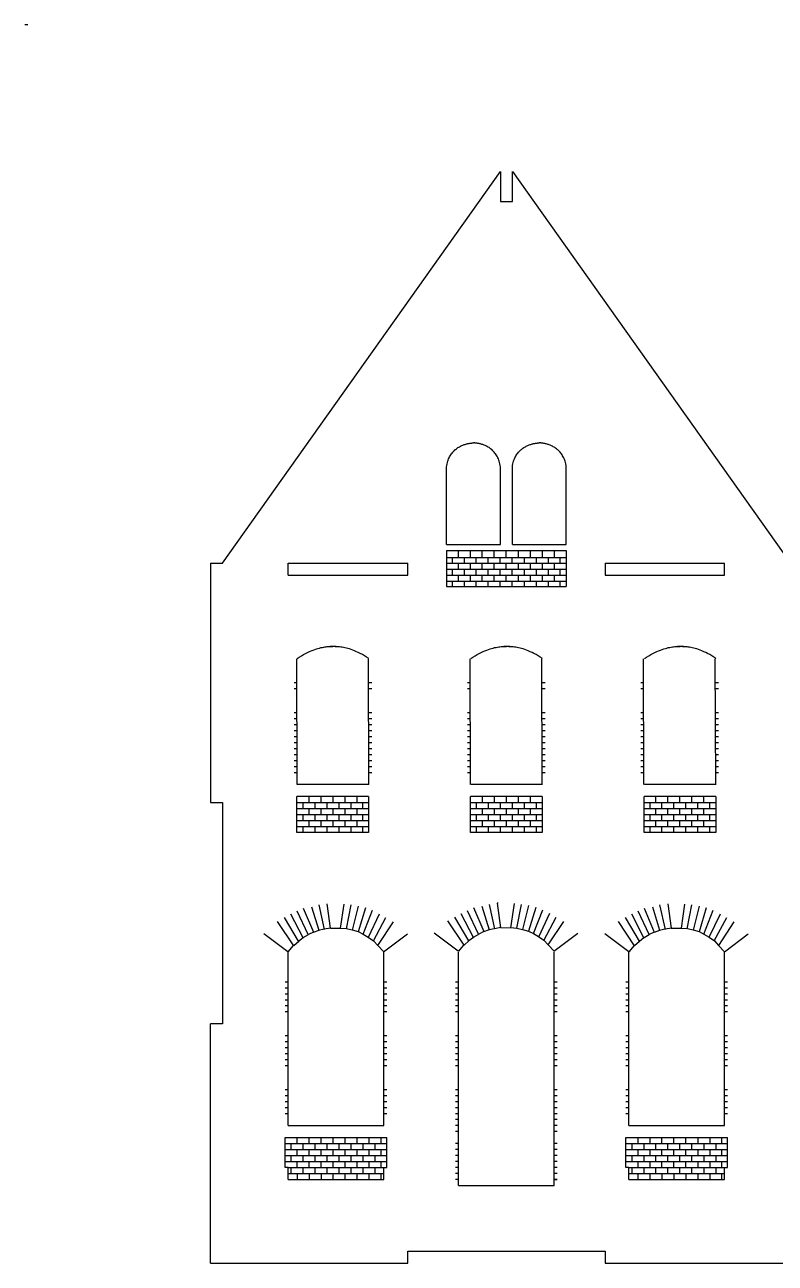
# Model space of a CAD drawing. Extents: x 12 to 496, y 6 to 296.
# Drawn here: x 12 to 137.5, y 6 to 213 of the extents above; entities that cross this region are included whole.
import ezdxf

# ---------------------------------------------------------------- set-up
doc = ezdxf.new("R2010")
doc.units = 0
doc.header["$MEASUREMENT"] = 0
doc.layers.add('OHNE_NAMEN', color=7, linetype='CONTINUOUS')

msp = doc.modelspace()

# ---------------------------------------------------------------- linework, layer by layer
at = {"layer": 'OHNE_NAMEN', "color": 1, "linetype": 'CONTINUOUS'}
for p, q in [((12.4516, 213.0252), (11.9517, 213.0252)), ((82.5006, 126.1265), (82.5006, 139.126)), ((91.5007, 126.1265), (91.5007, 139.126)), ((93.5006, 126.1265), (93.5006, 139.126)), ((102.5006, 126.1265), (102.5006, 139.126)), ((82.5003, 126.1262), (91.5003, 126.1262)), ((93.5006, 126.1262), (102.5003, 126.1262)), ((55.9999, 121), (55.9999, 122.9999)), ((56.0003, 122.9999), (76, 122.9999)), ((76, 121), (76, 122.9999)), ((108.9999, 122.9999), (108.9999, 121)), ((109.0002, 122.9999), (128.9999, 122.9999)), ((128.9999, 121), (128.9999, 122.9999)), ((55.9999, 121), (76, 121)), ((109.0002, 121), (128.9999, 121)), ((64.0091, 109.081), (63.0093, 109.0888)), ((93.0543, 109.081), (92.0545, 109.0888)), ((122.0999, 109.081), (121.1001, 109.0888)), ((57.5, 85.9998), (57.4266, 107.0296)), ((69.5, 85.9998), (69.4267, 107.0296)), ((86.5001, 85.9998), (86.4267, 107.0296)), ((98.4998, 85.9998), (98.4268, 107.0296)), ((115.4998, 85.9998), (115.4264, 107.0296)), ((127.4999, 85.9998), (127.4265, 107.0296)), ((57.5, 102.9998), (57.0001, 102.9998)), ((57.5, 101.9997), (57.0001, 101.9997)), ((69.9999, 102.9998), (69.5, 102.9998)), ((69.9999, 101.9997), (69.5, 101.9997)), ((86.5001, 102.9998), (85.9998, 102.9998)), ((86.5001, 101.9997), (85.9998, 101.9997)), ((99, 102.9998), (98.4998, 102.9998)), ((99, 101.9997), (98.4998, 101.9997)), ((115.4998, 102.9998), (114.9999, 102.9998)), ((115.4998, 101.9997), (114.9999, 101.9997)), ((127.9998, 102.9998), (127.4999, 102.9998)), ((127.9998, 101.9997), (127.4999, 101.9997)), ((57.5, 97.9999), (57.0001, 97.9999)), ((69.9999, 97.9999), (69.5, 97.9999)), ((86.5001, 97.9999), (85.9998, 97.9999)), ((99, 97.9999), (98.4998, 97.9999)), ((115.4998, 97.9999), (114.9999, 97.9999)), ((127.9998, 97.9999), (127.4999, 97.9999)), ((57.5, 96.9998), (57.0001, 96.9998)), ((57.5, 95.9997), (57.0001, 95.9997)), ((69.9999, 96.9998), (69.5, 96.9998)), ((69.9999, 95.9997), (69.5, 95.9997)), ((86.5001, 96.9998), (85.9998, 96.9998)), ((86.5001, 95.9997), (85.9998, 95.9997)), ((99, 96.9998), (98.4998, 96.9998)), ((99, 95.9997), (98.4998, 95.9997)), ((115.4998, 96.9998), (114.9999, 96.9998)), ((115.4998, 95.9997), (114.9999, 95.9997)), ((127.9998, 96.9998), (127.4999, 96.9998)), ((127.9998, 95.9997), (127.4999, 95.9997)), ((57.5, 94.9999), (57.0001, 94.9999)), ((57.5, 93.9997), (57.0001, 93.9997)), ((69.9999, 94.9999), (69.5, 94.9999)), ((69.9999, 93.9997), (69.5, 93.9997)), ((86.5001, 94.9999), (85.9998, 94.9999)), ((86.5001, 93.9997), (85.9998, 93.9997)), ((99, 94.9999), (98.4998, 94.9999)), ((99, 93.9997), (98.4998, 93.9997)), ((115.4998, 94.9999), (114.9999, 94.9999)), ((115.4998, 93.9997), (114.9999, 93.9997)), ((127.9998, 94.9999), (127.4999, 94.9999)), ((127.9998, 93.9997), (127.4999, 93.9997)), ((57.5, 93), (57.0001, 93)), ((57.5, 91.9999), (57.0001, 91.9999)), ((69.9999, 93), (69.5, 93)), ((69.9999, 91.9999), (69.5, 91.9999)), ((86.5001, 93), (85.9998, 93)), ((86.5001, 91.9999), (85.9998, 91.9999)), ((99, 93), (98.4998, 93)), ((99, 91.9999), (98.4998, 91.9999)), ((115.4998, 93), (114.9999, 93)), ((115.4998, 91.9999), (114.9999, 91.9999)), ((127.9998, 93), (127.4999, 93)), ((127.9998, 91.9999), (127.4999, 91.9999)), ((57.5, 90.9997), (57.0001, 90.9997)), ((57.5, 90), (57.0001, 90)), ((69.9999, 90.9997), (69.5, 90.9997)), ((69.9999, 90), (69.5, 90)), ((86.5001, 90.9997), (85.9998, 90.9997)), ((86.5001, 90), (85.9998, 90)), ((99, 90.9997), (98.4998, 90.9997)), ((99, 90), (98.4998, 90)), ((115.4998, 90.9997), (114.9999, 90.9997)), ((115.4998, 90), (114.9999, 90)), ((127.9998, 90.9997), (127.4999, 90.9997)), ((127.9998, 90), (127.4999, 90)), ((57.5, 88.9998), (57.0001, 88.9998)), ((57.5, 87.9997), (57.0001, 87.9997)), ((69.9999, 88.9998), (69.5, 88.9998)), ((69.9999, 87.9997), (69.5, 87.9997)), ((86.5001, 88.9998), (85.9998, 88.9998)), ((86.5001, 87.9997), (85.9998, 87.9997)), ((99, 88.9998), (98.4998, 88.9998)), ((99, 87.9997), (98.4998, 87.9997)), ((115.4998, 88.9998), (114.9999, 88.9998)), ((115.4998, 87.9997), (114.9999, 87.9997)), ((127.9998, 88.9998), (127.4999, 88.9998)), ((127.9998, 87.9997), (127.4999, 87.9997)), ((57.4883, 86.0704), (69.4881, 86.0704)), ((86.5336, 86.0704), (98.5333, 86.0704)), ((115.5792, 86.0704), (127.5789, 86.0704)), ((91.5917, 62.1097), (90.5334, 61.9217)), ((91.5684, 62.0864), (93.2614, 62.1097)), ((93.2614, 62.1097), (94.2495, 62.0159)), ((57.7427, 59.8579), (58.4955, 60.4224)), ((58.5188, 60.4224), (59.3891, 60.9399)), ((60.2357, 61.3396), (59.3891, 60.9399)), ((61.1057, 61.6218), (60.1888, 61.3043)), ((62.0113, 61.8335), (61.0941, 61.6218)), ((63.1049, 62.0215), (62.0466, 61.8335)), ((63.0816, 61.9982), (64.7746, 62.0215)), ((64.7746, 62.0215), (65.7627, 61.9277)), ((65.7627, 61.9277), (66.7269, 61.716)), ((66.7269, 61.716), (67.7146, 61.4338)), ((67.7146, 61.4338), (68.5377, 61.0337)), ((68.5377, 61.0337), (69.408, 60.5166)), ((69.408, 60.5166), (70.2783, 59.9048)), ((86.2295, 59.9461), (86.9823, 60.5106)), ((87.0056, 60.5106), (87.8759, 61.0281)), ((88.7225, 61.4278), (87.8759, 61.0281)), ((89.5925, 61.71), (88.6756, 61.3925)), ((90.4981, 61.9217), (89.5809, 61.71)), ((94.2495, 62.0159), (95.2137, 61.8042)), ((95.2137, 61.8042), (96.2014, 61.522)), ((96.2014, 61.522), (97.0245, 61.1219)), ((97.0245, 61.1219), (97.8948, 60.6047)), ((97.8948, 60.6047), (98.7651, 59.993)), ((114.7427, 59.8579), (115.4956, 60.4224)), ((115.5188, 60.4224), (116.3891, 60.9399)), ((117.2358, 61.3396), (116.3891, 60.9399)), ((118.1058, 61.6218), (117.1889, 61.3043)), ((119.0114, 61.8335), (118.0941, 61.6218)), ((120.105, 62.0215), (119.0466, 61.8335)), ((120.0817, 61.9982), (121.7746, 62.0215)), ((121.7746, 62.0215), (122.7628, 61.9277)), ((122.7628, 61.9277), (123.7269, 61.716)), ((123.7269, 61.716), (124.7147, 61.4338)), ((124.7147, 61.4338), (125.5377, 61.0337)), ((125.5377, 61.0337), (126.408, 60.5166)), ((126.408, 60.5166), (127.2783, 59.9048)), ((55.9999, 28.9999), (55.9999, 57.9998)), ((56.0257, 58.0471), (56.9196, 59.1054)), ((56.9433, 59.1054), (57.7663, 59.8579)), ((70.2783, 59.9048), (70.9838, 59.1287)), ((70.9838, 59.1287), (71.9949, 58.0704)), ((71.9998, 28.9999), (72.0002, 57.9998)), ((84.4998, 19.0001), (84.4998, 57.9998)), ((84.5125, 58.1353), (85.4064, 59.1936)), ((85.4301, 59.1936), (86.2531, 59.9461)), ((98.7651, 59.993), (99.4706, 59.2169)), ((99.4706, 59.2169), (100.4817, 58.1586)), ((100.5, 19.0001), (100.5, 57.9998)), ((113, 28.9999), (113, 57.9998)), ((113.0258, 58.0471), (113.9197, 59.1054)), ((113.9433, 59.1054), (114.7664, 59.8579)), ((127.2783, 59.9048), (127.9839, 59.1287)), ((127.9839, 59.1287), (128.995, 58.0704)), ((128.9999, 28.9999), (129.0003, 57.9998)), ((55.9999, 52.9999), (55.5001, 52.9999)), ((55.9999, 51.9998), (55.5001, 51.9998)), ((72.5001, 52.9999), (71.9998, 52.9999)), ((72.5001, 51.9998), (71.9998, 51.9998)), ((84.4998, 52.9999), (83.9999, 52.9999)), ((84.4998, 51.9998), (83.9999, 51.9998)), ((100.9999, 52.9999), (100.5, 52.9999)), ((100.9999, 51.9998), (100.5, 51.9998)), ((113, 52.9999), (112.4998, 52.9999)), ((113, 51.9998), (112.4998, 51.9998)), ((129.4998, 52.9999), (128.9999, 52.9999)), ((129.4998, 51.9998), (128.9999, 51.9998)), ((55.9999, 50.9997), (55.5001, 50.9997)), ((55.9999, 49.9999), (55.5001, 49.9999)), ((72.5001, 50.9997), (71.9998, 50.9997)), ((72.5001, 49.9999), (71.9998, 49.9999)), ((84.4998, 50.9997), (83.9999, 50.9997)), ((84.4998, 49.9999), (83.9999, 49.9999)), ((100.9999, 50.9997), (100.5, 50.9997)), ((100.9999, 49.9999), (100.5, 49.9999)), ((113, 50.9997), (112.4998, 50.9997)), ((113, 49.9999), (112.4998, 49.9999)), ((129.4998, 50.9997), (128.9999, 50.9997)), ((129.4998, 49.9999), (128.9999, 49.9999)), ((55.9999, 48.9998), (55.5001, 48.9998)), ((55.9999, 48), (55.5001, 48)), ((72.5001, 48.9998), (71.9998, 48.9998)), ((72.5001, 48), (71.9998, 48)), ((84.4998, 48.9998), (83.9999, 48.9998)), ((84.4998, 48), (83.9999, 48)), ((100.9999, 48.9998), (100.5, 48.9998)), ((100.9999, 48), (100.5, 48)), ((113, 48.9998), (112.4998, 48.9998)), ((113, 48), (112.4998, 48)), ((129.4998, 48.9998), (128.9999, 48.9998)), ((129.4998, 48), (128.9999, 48)), ((55.9999, 43.9999), (55.5001, 43.9999)), ((72.5001, 43.9999), (71.9998, 43.9999)), ((84.4998, 43.9999), (83.9999, 43.9999)), ((100.9999, 43.9999), (100.5, 43.9999)), ((113, 43.9999), (112.4998, 43.9999)), ((129.4998, 43.9999), (128.9999, 43.9999)), ((55.9999, 42.9997), (55.5001, 42.9997)), ((55.9999, 42), (55.5001, 42)), ((72.5001, 42.9997), (71.9998, 42.9997)), ((72.5001, 42), (71.9998, 42)), ((84.4998, 42.9997), (83.9999, 42.9997)), ((84.4998, 42), (83.9999, 42)), ((100.9999, 42.9997), (100.5, 42.9997)), ((100.9999, 42), (100.5, 42)), ((113, 42.9997), (112.4998, 42.9997)), ((113, 42), (112.4998, 42)), ((129.4998, 42.9997), (128.9999, 42.9997)), ((129.4998, 42), (128.9999, 42)), ((55.9999, 40.9998), (55.5001, 40.9998)), ((55.9999, 39.9997), (55.5001, 39.9997)), ((72.5001, 40.9998), (71.9998, 40.9998)), ((72.5001, 39.9997), (71.9998, 39.9997)), ((84.4998, 40.9998), (83.9999, 40.9998)), ((84.4998, 39.9997), (83.9999, 39.9997)), ((100.9999, 40.9998), (100.5, 40.9998)), ((100.9999, 39.9997), (100.5, 39.9997)), ((113, 40.9998), (112.4998, 40.9998)), ((113, 39.9997), (112.4998, 39.9997)), ((129.4998, 40.9998), (128.9999, 40.9998)), ((129.4998, 39.9997), (128.9999, 39.9997)), ((55.9999, 38.9999), (55.5001, 38.9999)), ((72.5001, 38.9999), (71.9998, 38.9999)), ((84.4998, 38.9999), (83.9999, 38.9999)), ((100.9999, 38.9999), (100.5, 38.9999)), ((113, 38.9999), (112.4998, 38.9999)), ((129.4998, 38.9999), (128.9999, 38.9999)), ((55.9999, 35), (55.5001, 35)), ((55.9999, 33.9998), (55.5001, 33.9998)), ((72.5001, 35), (71.9998, 35)), ((72.5001, 33.9998), (71.9998, 33.9998)), ((84.4998, 35), (83.9999, 35)), ((84.4998, 33.9998), (83.9999, 33.9998)), ((100.9999, 35), (100.5, 35)), ((100.9999, 33.9998), (100.5, 33.9998)), ((113, 35), (112.4998, 35)), ((113, 33.9998), (112.4998, 33.9998)), ((129.4998, 35), (128.9999, 35)), ((129.4998, 33.9998), (128.9999, 33.9998)), ((55.9999, 33), (55.5001, 33)), ((55.9999, 31.9999), (55.5001, 31.9999)), ((72.5001, 33), (71.9998, 33)), ((72.5001, 31.9999), (71.9998, 31.9999)), ((84.4998, 33), (83.9999, 33)), ((84.4998, 31.9999), (83.9999, 31.9999)), ((100.9999, 33), (100.5, 33)), ((100.9999, 31.9999), (100.5, 31.9999)), ((113, 33), (112.4998, 33)), ((113, 31.9999), (112.4998, 31.9999)), ((129.4998, 33), (128.9999, 33)), ((129.4998, 31.9999), (128.9999, 31.9999)), ((55.9999, 31.0002), (55.5001, 31.0002)), ((55.9999, 29.0003), (71.9998, 29.0003)), ((72.5001, 31.0002), (71.9998, 31.0002)), ((84.4998, 31.0002), (83.9999, 31.0002)), ((84.4998, 30), (83.9999, 30)), ((84.4998, 28.9999), (83.9999, 28.9999)), ((100.9999, 31.0002), (100.5, 31.0002)), ((100.9999, 30), (100.5, 30)), ((100.9999, 28.9999), (100.5, 28.9999)), ((113, 31.0002), (112.4998, 31.0002)), ((113, 29.0003), (128.9999, 29.0003)), ((129.4998, 31.0002), (128.9999, 31.0002)), ((84.4998, 28.0001), (83.9999, 28.0001)), ((100.9999, 28.0001), (100.5, 28.0001)), ((84.4998, 25.9999), (83.9999, 25.9999)), ((84.4998, 25.0001), (83.9999, 25.0001)), ((100.9999, 25.9999), (100.5, 25.9999)), ((100.9999, 25.0001), (100.5, 25.0001)), ((84.4998, 24), (83.9999, 24)), ((84.4998, 22.9998), (83.9999, 22.9998)), ((100.9999, 24), (100.5, 24)), ((100.9999, 22.9998), (100.5, 22.9998)), ((84.4998, 22.0001), (83.9999, 22.0001)), ((84.4998, 21), (83.9999, 21)), ((100.9999, 22.0001), (100.5, 22.0001)), ((100.9999, 21), (100.5, 21)), ((84.4998, 19.9999), (83.9999, 19.9999)), ((84.4998, 19.0001), (100.4997, 19.0001)), ((100.4997, 19.9999), (100.9999, 19.9999)), ((100.9999, 19.9999), (100.4997, 19.9999))]:
    msp.add_line(p, q, dxfattribs=at)
at = {"layer": 'OHNE_NAMEN', "color": 5, "linetype": 'CONTINUOUS'}
for p, q in [((45, 122.9999), (91.5, 188.5001)), ((91.5, 188.5001), (91.5, 183.5002)), ((93.4999, 188.5001), (139.9999, 122.9999)), ((93.4999, 183.5002), (93.4999, 188.5001)), ((91.5, 183.5002), (93.4999, 183.5002)), ((43.0001, 122.9999), (45, 122.9999)), ((43.0001, 122.9999), (43.0001, 83.0001)), ((43.0001, 82.9998), (45, 82.9998)), ((45, 82.9998), (45, 46.0001)), ((45, 46.0001), (43.0001, 46.0001)), ((43.0001, 5.9998), (43.0001, 45.9998)), ((76, 6), (76, 8)), ((76, 8), (108.9999, 8)), ((108.9999, 8), (108.9999, 6)), ((43.0001, 5.9999), (76, 5.9999)), ((109.0002, 5.9999), (142.0001, 5.9999))]:
    msp.add_line(p, q, dxfattribs=at)
at = {"layer": 'OHNE_NAMEN', "color": 7, "linetype": 'CONTINUOUS'}
for p, q in [((82.4999, 125.125), (102.4999, 125.125)), ((82.4999, 125.125), (82.4999, 119.1253)), ((84.4719, 124.0296), (84.4719, 125.0297)), ((86.4722, 124.0296), (86.4722, 125.0297)), ((88.4721, 124.0296), (88.4721, 125.0297)), ((90.4716, 124.03), (90.4716, 125.0297)), ((92.4719, 124.0296), (92.4719, 125.029)), ((94.5173, 124.0296), (94.5173, 125.0297)), ((96.5175, 124.0296), (96.5175, 125.029)), ((98.5174, 124.0296), (98.5174, 125.029)), ((100.5173, 124.0296), (100.5173, 125.0297)), ((102.4999, 125.125), (102.4999, 119.1253)), ((82.4999, 123.9996), (102.4999, 123.9996)), ((82.4999, 122.9999), (102.4999, 122.9999)), ((83.4722, 123.0295), (83.4722, 124.03)), ((84.4719, 122.0297), (84.4719, 123.0295)), ((85.4721, 123.0295), (85.4721, 124.03)), ((86.4722, 122.0297), (86.4722, 123.0295)), ((87.472, 123.0291), (87.472, 124.0296)), ((88.4721, 122.0297), (88.4721, 123.0295)), ((89.4718, 123.0295), (89.4718, 124.0296)), ((90.4716, 122.0297), (90.4716, 123.0295)), ((91.4721, 123.0295), (91.4721, 124.03)), ((92.4719, 122.029), (92.4719, 123.0291)), ((93.472, 123.0291), (93.472, 124.0296)), ((94.5173, 122.029), (94.5173, 123.0295)), ((95.5174, 123.0295), (95.5174, 124.0296)), ((96.5175, 122.029), (96.5175, 123.0291)), ((97.5177, 123.0291), (97.5177, 124.0296)), ((98.5174, 122.0297), (98.5174, 123.0291)), ((99.5175, 123.0291), (99.5175, 124.0296)), ((100.5173, 122.0297), (100.5173, 123.0291)), ((101.5174, 123.0291), (101.5174, 124.0296)), ((82.4999, 121.9997), (102.4999, 121.9997)), ((82.4999, 120.9996), (102.4999, 120.9996)), ((83.4722, 121.0296), (83.4722, 122.0297)), ((84.4719, 120.0295), (84.4719, 121.0296)), ((85.4721, 121.0296), (85.4721, 122.0297)), ((86.4722, 120.0295), (86.4722, 121.0296)), ((87.472, 121.0296), (87.472, 122.0297)), ((88.4721, 120.0295), (88.4721, 121.0296)), ((89.4718, 121.0296), (89.4718, 122.0297)), ((90.4716, 120.0295), (90.4716, 121.0296)), ((91.4721, 121.0296), (91.4721, 122.0297)), ((92.4719, 120.0291), (92.4719, 121.0296)), ((93.472, 121.0296), (93.472, 122.0297)), ((94.5173, 120.0295), (94.5173, 121.0296)), ((95.5174, 121.0296), (95.5174, 122.0297)), ((96.5175, 120.0291), (96.5175, 121.0296)), ((97.5177, 121.0296), (97.5177, 122.0297)), ((98.5174, 120.0291), (98.5174, 121.0296)), ((99.5175, 121.0296), (99.5175, 122.0297)), ((100.5173, 120.0291), (100.5173, 121.0296)), ((101.5174, 121.0296), (101.5174, 122.0297)), ((82.4999, 120.0002), (102.4999, 120.0002)), ((82.4999, 119.1253), (102.4999, 119.1253)), ((83.4722, 119.0297), (83.4722, 120.0295)), ((85.4717, 119.0297), (85.4717, 120.0291)), ((87.472, 119.0297), (87.472, 120.0295)), ((89.4718, 119.0297), (89.4718, 120.0295)), ((91.4721, 119.0297), (91.4721, 120.0295)), ((93.472, 119.0297), (93.472, 120.0291)), ((95.5174, 119.0297), (95.5174, 120.0295)), ((97.5177, 119.0297), (97.5177, 120.0291)), ((99.5175, 119.0297), (99.5175, 120.0291)), ((101.5174, 119.0297), (101.5174, 120.0295)), ((69.4267, 84.0295), (57.4266, 84.0295)), ((57.4266, 78.0295), (57.4266, 84.0295)), ((57.5, 82.9998), (69.5, 82.9998)), ((58.5174, 82.0293), (58.5174, 83.0294)), ((59.5175, 83.0294), (59.5175, 84.0295)), ((60.5173, 82.0293), (60.5173, 83.0294)), ((61.5174, 83.0294), (61.5174, 84.0295)), ((62.5175, 82.0293), (62.5175, 83.0294)), ((63.5176, 83.0294), (63.5176, 84.0295)), ((64.5174, 82.0293), (64.5174, 83.0294)), ((65.5175, 83.0294), (65.5175, 84.0295)), ((66.5173, 82.0293), (66.5173, 83.0294)), ((67.5174, 83.0294), (67.5174, 84.0295)), ((68.5176, 82.0293), (68.5176, 83.0294)), ((69.4267, 84.0295), (69.4267, 78.0295)), ((98.4719, 84.0295), (86.4718, 84.0295)), ((86.4718, 78.0295), (86.4718, 84.0295)), ((86.5001, 82.9998), (98.4998, 82.9998)), ((87.5175, 82.0293), (87.5175, 83.0294)), ((88.5176, 83.0294), (88.5176, 84.0295)), ((89.5174, 82.0293), (89.5174, 83.0294)), ((90.5175, 83.0294), (90.5175, 84.0295)), ((91.5176, 82.0293), (91.5176, 83.0294)), ((92.5177, 83.0294), (92.5177, 84.0295)), ((93.5175, 82.0293), (93.5175, 83.0294)), ((94.5176, 83.0294), (94.5176, 84.0295)), ((95.5174, 82.0293), (95.5174, 83.0294)), ((96.5175, 83.0294), (96.5175, 84.0295)), ((97.5177, 82.0293), (97.5177, 83.0294)), ((98.4719, 84.0295), (98.4719, 78.0295)), ((115.4998, 82.9998), (127.4999, 82.9998)), ((127.5175, 84.0295), (115.5174, 84.0295)), ((115.5174, 78.0295), (115.5174, 84.0295)), ((116.5176, 82.0293), (116.5176, 83.0294)), ((117.5173, 83.0294), (117.5173, 84.0295)), ((118.5175, 82.0293), (118.5175, 83.0294)), ((119.5172, 83.0294), (119.5172, 84.0295)), ((120.5177, 82.0293), (120.5177, 83.0294)), ((121.5175, 83.0294), (121.5175, 84.0295)), ((122.5176, 82.0293), (122.5176, 83.0294)), ((123.5174, 83.0294), (123.5174, 84.0295)), ((124.5175, 82.0293), (124.5175, 83.0294)), ((125.5173, 83.0294), (125.5173, 84.0295)), ((126.5178, 82.0293), (126.5178, 83.0294)), ((127.5175, 84.0295), (127.5175, 78.0295)), ((57.5, 81.9997), (69.5, 81.9997)), ((57.5, 80.9999), (69.5, 80.9999)), ((58.5174, 80.0294), (58.5174, 81.0295)), ((59.5175, 81.0295), (59.5175, 82.0296)), ((60.5173, 80.0294), (60.5173, 81.0295)), ((61.5174, 81.0295), (61.5174, 82.0296)), ((62.5175, 80.0294), (62.5175, 81.0295)), ((63.5176, 81.0295), (63.5176, 82.0296)), ((64.5174, 80.0294), (64.5174, 81.0295)), ((65.5175, 81.0295), (65.5175, 82.0296)), ((66.5173, 80.0294), (66.5173, 81.0295)), ((67.5174, 81.0295), (67.5174, 82.0296)), ((68.5176, 80.0294), (68.5176, 81.0295)), ((86.5001, 81.9997), (98.4998, 81.9997)), ((86.5001, 80.9999), (98.4998, 80.9999)), ((87.5175, 80.0294), (87.5175, 81.0295)), ((88.5176, 81.0295), (88.5176, 82.0296)), ((89.5174, 80.0294), (89.5174, 81.0295)), ((90.5175, 81.0295), (90.5175, 82.0296)), ((91.5176, 80.0294), (91.5176, 81.0295)), ((92.5177, 81.0295), (92.5177, 82.0296)), ((93.5175, 80.0294), (93.5175, 81.0295)), ((94.5176, 81.0295), (94.5176, 82.0296)), ((95.5174, 80.0294), (95.5174, 81.0295)), ((96.5175, 81.0295), (96.5175, 82.0296)), ((97.5177, 80.0294), (97.5177, 81.0295)), ((115.4998, 81.9997), (127.4999, 81.9997)), ((115.4998, 80.9999), (127.4999, 80.9999)), ((116.5176, 80.0294), (116.5176, 81.0295)), ((117.5173, 81.0295), (117.5173, 82.0296)), ((118.5175, 80.0294), (118.5175, 81.0295)), ((119.5172, 81.0295), (119.5172, 82.0296)), ((120.5177, 80.0294), (120.5177, 81.0295)), ((121.5175, 81.0295), (121.5175, 82.0296)), ((122.5176, 80.0294), (122.5176, 81.0295)), ((123.5174, 81.0295), (123.5174, 82.0296)), ((124.5175, 80.0294), (124.5175, 81.0295)), ((125.5173, 81.0295), (125.5173, 82.0296)), ((126.5178, 80.0294), (126.5178, 81.0295)), ((57.5, 79.9998), (69.5, 79.9998)), ((57.5, 79), (69.5, 79)), ((58.5174, 78.0295), (58.5174, 79.0296)), ((59.5175, 79.0293), (59.5175, 80.0294)), ((60.5173, 78.0295), (60.5173, 79.0296)), ((61.5174, 79.0293), (61.5174, 80.0294)), ((62.5175, 78.0295), (62.5175, 79.0296)), ((63.5176, 79.0293), (63.5176, 80.0294)), ((64.5174, 78.0295), (64.5174, 79.0296)), ((65.5175, 79.0293), (65.5175, 80.0294)), ((66.5173, 78.0295), (66.5173, 79.0296)), ((67.5174, 79.0293), (67.5174, 80.0294)), ((68.5176, 78.0295), (68.5176, 79.0296)), ((86.5001, 79.9998), (98.4998, 79.9998)), ((86.5001, 79), (98.4998, 79)), ((87.5175, 78.0295), (87.5175, 79.0296)), ((88.5176, 79.0293), (88.5176, 80.0294)), ((89.5174, 78.0295), (89.5174, 79.0296)), ((90.5175, 79.0293), (90.5175, 80.0294)), ((91.5176, 78.0295), (91.5176, 79.0296)), ((92.5177, 79.0293), (92.5177, 80.0294)), ((93.5175, 78.0295), (93.5175, 79.0296)), ((94.5176, 79.0293), (94.5176, 80.0294)), ((95.5174, 78.0295), (95.5174, 79.0296)), ((96.5175, 79.0293), (96.5175, 80.0294)), ((97.5177, 78.0295), (97.5177, 79.0296)), ((115.4998, 79.9998), (127.4999, 79.9998)), ((115.4998, 79), (127.4999, 79)), ((116.5176, 78.0295), (116.5176, 79.0296)), ((117.5173, 79.0293), (117.5173, 80.0294)), ((118.5175, 78.0295), (118.5175, 79.0296)), ((119.5172, 79.0293), (119.5172, 80.0294)), ((120.5177, 78.0295), (120.5177, 79.0296)), ((121.5175, 79.0293), (121.5175, 80.0294)), ((122.5176, 78.0295), (122.5176, 79.0296)), ((123.5174, 79.0293), (123.5174, 80.0294)), ((124.5175, 78.0295), (124.5175, 79.0296)), ((125.5173, 79.0293), (125.5173, 80.0294)), ((126.5178, 78.0295), (126.5178, 79.0296)), ((69.4267, 78.0295), (57.4266, 78.0295)), ((98.4719, 78.0295), (86.4718, 78.0295)), ((127.5175, 78.0295), (115.5174, 78.0295)), ((58.5128, 60.3818), (56.4667, 64.3329)), ((59.3594, 60.9462), (57.525, 64.8268)), ((60.2767, 61.299), (58.5833, 65.3207)), ((59.9239, 65.6029), (61.1233, 61.6518)), ((61.1233, 65.8851), (62.0406, 61.7929)), ((63.0989, 62.0046), (62.5461, 66.0982)), ((64.7746, 62.0046), (65.3419, 66.0428)), ((65.7447, 61.8987), (66.5208, 65.8851)), ((67.7203, 65.7087), (66.7325, 61.6871)), ((68.9197, 65.3912), (67.7203, 61.4049)), ((68.5317, 61.0168), (70.0839, 65.0032)), ((69.4136, 60.4876), (71.2833, 64.4035)), ((86.9996, 60.47), (84.9535, 64.4211)), ((87.8463, 61.0344), (86.0118, 64.915)), ((88.7635, 61.3872), (87.0701, 65.4089)), ((88.4107, 65.6911), (89.6101, 61.74)), ((89.6101, 65.9733), (90.5274, 61.8811)), ((91.5857, 62.0928), (91.0329, 66.1864)), ((93.2614, 62.0928), (93.8287, 66.131)), ((94.2315, 61.9869), (95.0076, 65.9733)), ((96.2071, 65.7969), (95.2193, 61.7753)), ((97.4065, 65.4794), (96.2071, 61.493)), ((97.0185, 61.105), (98.5707, 65.0914)), ((97.9004, 60.5758), (99.7701, 64.4917)), ((115.5128, 60.3818), (113.4667, 64.3329)), ((116.3595, 60.9462), (114.5251, 64.8268)), ((117.2767, 61.299), (115.5834, 65.3207)), ((116.924, 65.6029), (118.1234, 61.6518)), ((118.1234, 65.8851), (119.0406, 61.7929)), ((120.099, 62.0046), (119.5462, 66.0982)), ((121.7746, 62.0046), (122.3419, 66.0428)), ((122.7448, 61.8987), (123.5209, 65.8851)), ((124.7204, 65.7087), (123.7326, 61.6871)), ((125.9198, 65.3912), (124.7204, 61.4049)), ((125.5317, 61.0168), (127.084, 65.0032)), ((126.4137, 60.4876), (128.2834, 64.4035)), ((56.9489, 59.0684), (54.2308, 63.1455)), ((57.7367, 59.8174), (55.4083, 63.7685)), ((70.2603, 59.8879), (72.3417, 63.7685)), ((71.0011, 59.1118), (73.6113, 63.0622)), ((85.4357, 59.1566), (82.7176, 63.2336)), ((86.2235, 59.9055), (83.8951, 63.8567)), ((98.7471, 59.9761), (100.8285, 63.8567)), ((99.4879, 59.2), (102.0981, 63.1504)), ((113.949, 59.0684), (111.2308, 63.1455)), ((114.7367, 59.8174), (112.4084, 63.7685)), ((127.2603, 59.8879), (129.3417, 63.7685)), ((128.0012, 59.1118), (130.6114, 63.0622)), ((55.9488, 58.0686), (51.949, 61.0683)), ((71.949, 58.0686), (75.9488, 61.0683)), ((84.4356, 58.1568), (80.4358, 61.1565)), ((100.4358, 58.1568), (104.4356, 61.1565)), ((112.9489, 58.0686), (108.9491, 61.0683)), ((128.9491, 58.0686), (132.9489, 61.0683)), ((71.9914, 58.0235), (71.9444, 58.0471)), ((100.4782, 58.1117), (100.4312, 58.1353)), ((128.9914, 58.0235), (128.9445, 58.0471)), ((55.4997, 22.0001), (55.5001, 27)), ((55.4997, 27), (72.4997, 27)), ((57.5172, 26.0295), (57.5172, 27.0297)), ((59.5171, 26.0295), (59.5171, 27.0297)), ((61.5174, 26.0295), (61.5174, 27.0297)), ((63.5173, 26.0295), (63.5173, 27.0297)), ((65.5172, 26.0295), (65.5172, 27.0297)), ((67.4998, 27), (67.4998, 25.9999)), ((69.5, 27), (69.5, 25.9999)), ((71.4999, 27), (71.4999, 25.9999)), ((72.4997, 22.0001), (72.5001, 27)), ((112.4733, 22.0001), (112.5001, 27)), ((112.5001, 27), (129.4998, 27)), ((114.5173, 26.0295), (114.5173, 27.0297)), ((116.5172, 26.0295), (116.5172, 27.0297)), ((118.5175, 26.0295), (118.5175, 27.0297)), ((120.5173, 26.0295), (120.5173, 27.0297)), ((122.5173, 26.0295), (122.5173, 27.0297)), ((124.4999, 27), (124.4999, 25.9999)), ((126.5001, 27), (126.5001, 25.9999)), ((128.5, 27), (128.5, 25.9999)), ((129.4733, 22.0001), (129.4998, 27)), ((55.5001, 25.9999), (72.5001, 25.9999)), ((55.5001, 25.0001), (72.5001, 25.0001)), ((56.5175, 25.0294), (56.5175, 26.0295)), ((57.5172, 24.0296), (57.5172, 25.0298)), ((58.5174, 25.0294), (58.5174, 26.0295)), ((59.5171, 24.0296), (59.5171, 25.0298)), ((60.5176, 25.0294), (60.5176, 26.0295)), ((61.5174, 24.0296), (61.5174, 25.0298)), ((62.5175, 25.0294), (62.5175, 26.0295)), ((63.5173, 24.0296), (63.5173, 25.0298)), ((64.5174, 25.0294), (64.5174, 26.0295)), ((65.5172, 24.0296), (65.5172, 25.0298)), ((66.5177, 25.0294), (66.5177, 26.0295)), ((67.4998, 25.0001), (67.4998, 24)), ((68.4999, 25.9999), (68.4999, 25.0001)), ((69.5, 25.0001), (69.5, 24)), ((70.4998, 25.9999), (70.4998, 25.0001)), ((71.4999, 25.0001), (71.4999, 24)), ((112.4998, 25.9999), (129.4998, 25.9999)), ((112.4998, 25.0001), (129.4998, 25.0001)), ((113.5175, 25.0294), (113.5175, 26.0295)), ((114.5173, 24.0296), (114.5173, 25.0298)), ((115.5174, 25.0294), (115.5174, 26.0295)), ((116.5172, 24.0296), (116.5172, 25.0298)), ((117.5177, 25.0294), (117.5177, 26.0295)), ((118.5175, 24.0296), (118.5175, 25.0298)), ((119.5176, 25.0294), (119.5176, 26.0295)), ((120.5173, 24.0296), (120.5173, 25.0298)), ((121.5175, 25.0294), (121.5175, 26.0295)), ((122.5173, 24.0296), (122.5173, 25.0298)), ((123.5177, 25.0294), (123.5177, 26.0295)), ((124.4999, 25.0001), (124.4999, 24)), ((125.5, 25.9999), (125.5, 25.0001)), ((126.5001, 25.0001), (126.5001, 24)), ((127.4999, 25.9999), (127.4999, 25.0001)), ((128.5, 25.0001), (128.5, 24)), ((55.5001, 24), (72.5001, 24)), ((55.5001, 22.9998), (72.5001, 22.9998)), ((56.5175, 23.0295), (56.5175, 24.0296)), ((57.5172, 22.0294), (57.5172, 23.0299)), ((58.5174, 23.0295), (58.5174, 24.0296)), ((59.5171, 22.0294), (59.5171, 23.0299)), ((60.5176, 23.0295), (60.5176, 24.0296)), ((61.5174, 22.0294), (61.5174, 23.0299)), ((62.5175, 23.0295), (62.5175, 24.0296)), ((63.5173, 22.0294), (63.5173, 23.0299)), ((64.5174, 23.0295), (64.5174, 24.0296)), ((65.5172, 22.0294), (65.5172, 23.0299)), ((66.5177, 23.0295), (66.5177, 24.0296)), ((67.4998, 22.9998), (67.4998, 22.0001)), ((68.4999, 24), (68.4999, 22.9998)), ((69.5, 22.9998), (69.5, 22.0001)), ((70.4998, 24), (70.4998, 22.9998)), ((71.4999, 22.9998), (71.4999, 22.0001)), ((112.4998, 24), (129.4998, 24)), ((112.4998, 22.9998), (129.4998, 22.9998)), ((113.5175, 23.0295), (113.5175, 24.0296)), ((114.5173, 22.0294), (114.5173, 23.0299)), ((115.5174, 23.0295), (115.5174, 24.0296)), ((116.5172, 22.0294), (116.5172, 23.0299)), ((117.5177, 23.0295), (117.5177, 24.0296)), ((118.5175, 22.0294), (118.5175, 23.0299)), ((119.5176, 23.0295), (119.5176, 24.0296)), ((120.5173, 22.0294), (120.5173, 23.0299)), ((121.5175, 23.0295), (121.5175, 24.0296)), ((122.5173, 22.0294), (122.5173, 23.0299)), ((123.5177, 23.0295), (123.5177, 24.0296)), ((124.4999, 22.9998), (124.4999, 22.0001)), ((125.5, 24), (125.5, 22.9998)), ((126.5001, 22.9998), (126.5001, 22.0001)), ((127.4999, 24), (127.4999, 22.9998)), ((128.5, 22.9998), (128.5, 22.0001)), ((55.9999, 22.0001), (55.4997, 22.0001)), ((55.9999, 19.9999), (55.9999, 22.0001)), ((55.9999, 22.0001), (71.9998, 22.0001)), ((55.9999, 21), (71.9998, 21)), ((56.5175, 21.0296), (56.5175, 22.0297)), ((57.5, 21), (57.5, 19.9999)), ((58.5174, 21.0296), (58.5174, 22.0297)), ((59.4999, 21), (59.4999, 19.9999)), ((60.5176, 21.0296), (60.5176, 22.0297)), ((61.5001, 21), (61.5001, 19.9999)), ((62.5175, 21.0296), (62.5175, 22.0297)), ((63.5, 21), (63.5, 19.9999)), ((64.5174, 21.0296), (64.5174, 22.0297)), ((65.4999, 21), (65.4999, 19.9999)), ((66.5177, 21.0296), (66.5177, 22.0297)), ((67.4998, 21), (67.4998, 19.9999)), ((68.4999, 22.0001), (68.4999, 21)), ((69.5, 21), (69.5, 19.9999)), ((70.4998, 22.0001), (70.4998, 21)), ((71.4999, 21), (71.4999, 19.9999)), ((71.9998, 19.9999), (71.9998, 22.0001)), ((71.9998, 22.0001), (72.4997, 22.0001)), ((112.9736, 22.0001), (112.4733, 22.0001)), ((112.9736, 19.9999), (112.9736, 22.0001)), ((113, 22.0001), (128.9999, 22.0001)), ((113, 21), (128.9999, 21)), ((113.5175, 21.0296), (113.5175, 22.0297)), ((114.5, 21), (114.5, 19.9999)), ((115.5174, 21.0296), (115.5174, 22.0297)), ((116.4999, 21), (116.4999, 19.9999)), ((117.5177, 21.0296), (117.5177, 22.0297)), ((118.4998, 21), (118.4998, 19.9999)), ((119.5176, 21.0296), (119.5176, 22.0297)), ((120.5001, 21), (120.5001, 19.9999)), ((121.5175, 21.0296), (121.5175, 22.0297)), ((122.5, 21), (122.5, 19.9999)), ((123.5177, 21.0296), (123.5177, 22.0297)), ((124.4999, 21), (124.4999, 19.9999)), ((125.5, 22.0001), (125.5, 21)), ((126.5001, 21), (126.5001, 19.9999)), ((127.4999, 22.0001), (127.4999, 21)), ((128.5, 21), (128.5, 19.9999)), ((128.9734, 19.9999), (128.9734, 22.0001)), ((128.9734, 22.0001), (129.4733, 22.0001)), ((55.9999, 19.9999), (71.9998, 19.9999)), ((112.9736, 19.9999), (128.9734, 19.9999)), ((112.9997, 19.9999), (128.9999, 19.9999))]:
    msp.add_line(p, q, dxfattribs=at)
for points in [[(85.4608, 142.839), (85.5871, 142.8806)], [(85.5871, 142.8806), (85.7088, 142.9156)], [(85.7088, 142.9156), (85.8305, 142.9508)], [(85.8305, 142.9508), (85.9473, 142.9801)], [(85.9473, 142.9801), (86.0577, 143.0041)], [(86.0577, 143.0041), (86.1684, 143.0288)], [(86.1684, 143.0288), (86.2722, 143.0482)], [(86.2722, 143.0482), (86.3678, 143.0637)], [(86.3678, 143.0637), (86.4634, 143.0796)], [(86.4634, 143.0796), (86.5509, 143.0909)], [(86.5509, 143.0909), (86.6285, 143.0997)], [(86.6285, 143.0997), (86.7057, 143.1089)], [(86.7057, 143.1089), (86.7727, 143.1145)], [(86.7727, 143.1145), (86.8278, 143.1184)], [(86.8278, 143.1184), (86.8828, 143.1223)], [(86.8828, 143.1223), (86.9262, 143.1248)], [(86.9262, 143.1248), (86.9555, 143.1255)], [(86.9555, 143.1255), (86.9851, 143.1262)], [(86.9851, 143.1262), (87.001, 143.1262)], [(87.001, 143.1262), (87.001, 143.1262)], [(87.0162, 143.1262), (87.001, 143.1262)], [(87.001, 143.1262), (87.001, 143.1262)], [(87.0458, 143.1255), (87.0162, 143.1262)], [(87.0751, 143.1248), (87.0458, 143.1255)], [(87.1185, 143.1223), (87.0751, 143.1248)], [(87.1735, 143.1184), (87.1185, 143.1223)], [(87.2285, 143.1145), (87.1735, 143.1184)], [(87.2959, 143.1089), (87.2285, 143.1145)], [(87.3732, 143.0997), (87.2959, 143.1089)], [(87.4504, 143.0909), (87.3732, 143.0997)], [(87.5379, 143.0796), (87.4504, 143.0909)], [(87.6335, 143.0637), (87.5379, 143.0796)], [(87.7295, 143.0482), (87.6335, 143.0637)], [(87.8332, 143.0288), (87.7295, 143.0482)], [(87.944, 143.0041), (87.8332, 143.0288)], [(88.0544, 142.9801), (87.944, 143.0041)], [(88.1712, 142.9508), (88.0544, 142.9801)], [(88.2929, 142.9156), (88.1712, 142.9508)], [(88.4142, 142.8806), (88.2929, 142.9156)], [(88.5405, 142.839), (88.4142, 142.8806)], [(96.4607, 142.839), (96.5874, 142.8806)], [(96.5874, 142.8806), (96.7087, 142.9156)], [(96.7087, 142.9156), (96.8301, 142.9508)], [(96.8301, 142.9508), (96.9472, 142.9801)], [(96.9472, 142.9801), (97.058, 143.0041)], [(97.058, 143.0041), (97.1684, 143.0285)], [(97.1684, 143.0285), (97.2721, 143.0482)], [(97.2721, 143.0482), (97.3681, 143.0637)], [(97.3681, 143.0637), (97.4637, 143.0796)], [(97.5512, 143.0909), (97.6281, 143.0997)], [(97.6281, 143.0997), (97.7057, 143.1089)], [(97.7057, 143.1089), (97.7727, 143.1145)], [(97.7727, 143.1145), (97.8277, 143.1184)], [(97.8277, 143.1184), (97.8828, 143.1223)], [(97.8828, 143.1223), (97.9262, 143.1248)], [(97.9262, 143.1248), (97.9555, 143.1255)], [(97.9555, 143.1255), (97.9851, 143.1262)], [(97.9851, 143.1262), (98.0006, 143.1262)], [(98.0006, 143.1262), (98.0006, 143.1262)], [(98.0232, 143.1262), (98.0077, 143.1262)], [(98.0077, 143.1262), (98.0077, 143.1262)], [(98.0525, 143.1255), (98.0232, 143.1262)], [(98.0817, 143.1248), (98.0525, 143.1255)], [(98.1251, 143.1219), (98.0817, 143.1248)], [(98.1805, 143.1184), (98.1251, 143.1219)], [(98.2356, 143.1145), (98.1805, 143.1184)], [(98.3026, 143.1089), (98.2356, 143.1145)], [(98.3802, 143.0997), (98.3026, 143.1089)], [(98.4571, 143.0909), (98.3802, 143.0997)], [(98.6402, 143.0634), (98.5446, 143.0793)], [(98.7361, 143.0482), (98.6402, 143.0634)], [(98.8399, 143.0285), (98.7361, 143.0482)], [(98.9503, 143.0041), (98.8399, 143.0285)], [(99.0611, 142.9798), (98.9503, 143.0041)], [(99.1782, 142.9505), (99.0611, 142.9798)], [(99.2995, 142.9156), (99.1782, 142.9505)], [(99.4209, 142.8799), (99.2995, 142.9156)], [(99.5472, 142.839), (99.4209, 142.8799)], [(82.9162, 140.638), (83.0051, 140.8162)], [(83.0051, 140.8162), (83.1017, 140.9809)], [(83.1017, 140.9809), (83.1984, 141.146)], [(83.1984, 141.146), (83.3032, 141.2984)], [(83.3032, 141.2984), (83.4147, 141.4385)], [(83.4147, 141.4385), (83.5261, 141.58)], [(83.5261, 141.58), (83.644, 141.7084)], [(83.644, 141.7084), (83.766, 141.8262)], [(83.766, 141.8262), (83.8881, 141.9447)], [(83.8881, 141.9447), (84.0151, 142.052)], [(84.0151, 142.052), (84.1442, 142.15)], [(84.1442, 142.15), (84.2737, 142.2474)], [(84.2737, 142.2474), (84.4056, 142.3356)], [(84.4056, 142.3356), (84.5386, 142.4146)], [(84.5386, 142.4146), (84.6716, 142.4937)], [(84.6716, 142.4937), (84.8053, 142.5639)], [(84.8053, 142.5639), (84.9383, 142.6263)], [(84.9383, 142.6263), (85.0709, 142.6887)], [(85.0709, 142.6887), (85.2029, 142.7434)], [(85.2029, 142.7434), (85.332, 142.7914)], [(85.332, 142.7914), (85.4608, 142.839)], [(88.6696, 142.7914), (88.5405, 142.839)], [(88.7988, 142.7434), (88.6696, 142.7914)], [(88.9303, 142.6887), (88.7988, 142.7434)], [(89.063, 142.6263), (88.9303, 142.6887)], [(89.196, 142.5639), (89.063, 142.6263)], [(89.3297, 142.4937), (89.196, 142.5639)], [(89.4627, 142.4146), (89.3297, 142.4937)], [(89.5957, 142.3356), (89.4627, 142.4146)], [(89.728, 142.2474), (89.5957, 142.3356)], [(89.8571, 142.15), (89.728, 142.2474)], [(89.9866, 142.052), (89.8571, 142.15)], [(90.1128, 141.9447), (89.9866, 142.052)], [(90.2353, 141.8262), (90.1128, 141.9447)], [(90.3577, 141.7084), (90.2353, 141.8262)], [(90.4755, 141.58), (90.3577, 141.7084)], [(90.5866, 141.4385), (90.4755, 141.58)], [(90.6981, 141.2984), (90.5866, 141.4385)], [(90.8029, 141.146), (90.6981, 141.2984)], [(90.8999, 140.9809), (90.8029, 141.146)], [(90.9966, 140.8162), (90.8999, 140.9809)], [(91.0851, 140.638), (90.9966, 140.8162)], [(93.9161, 140.638), (94.005, 140.8162)], [(94.005, 140.8162), (94.1017, 140.9809)], [(94.1017, 140.9809), (94.1984, 141.146)], [(94.1984, 141.146), (94.3035, 141.2984)], [(94.3035, 141.2984), (94.4146, 141.4385)], [(94.4146, 141.4385), (94.5261, 141.58)], [(94.5261, 141.58), (94.6439, 141.7084)], [(94.6439, 141.7084), (94.766, 141.8262)], [(94.766, 141.8262), (94.888, 141.9447)], [(94.888, 141.9447), (95.0151, 142.052)], [(95.0151, 142.052), (95.1442, 142.15)], [(95.1442, 142.15), (95.2736, 142.2474)], [(95.2736, 142.2474), (95.4056, 142.3356)], [(95.4056, 142.3356), (95.5389, 142.4146)], [(95.5389, 142.4146), (95.6716, 142.4937)], [(95.6716, 142.4937), (95.8053, 142.5639)], [(95.8053, 142.5639), (95.9383, 142.6263)], [(95.9383, 142.6263), (96.0709, 142.6887)], [(96.0709, 142.6887), (96.2028, 142.7434)], [(96.2028, 142.7434), (96.332, 142.791)], [(96.332, 142.791), (96.4607, 142.839)], [(99.6763, 142.791), (99.5472, 142.839)], [(99.8054, 142.7434), (99.6763, 142.791)], [(99.937, 142.6884), (99.8054, 142.7434)], [(100.07, 142.6259), (99.937, 142.6884)], [(100.2026, 142.5639), (100.07, 142.6259)], [(100.3364, 142.4937), (100.2026, 142.5639)], [(100.4697, 142.4139), (100.3364, 142.4937)], [(100.6023, 142.3356), (100.4697, 142.4139)], [(100.7343, 142.2474), (100.6023, 142.3356)], [(100.8641, 142.1493), (100.7343, 142.2474)], [(100.9932, 142.052), (100.8641, 142.1493)], [(101.1199, 141.9444), (100.9932, 142.052)], [(101.2423, 141.8262), (101.1199, 141.9444)], [(101.3643, 141.7084), (101.2423, 141.8262)], [(101.4822, 141.5796), (101.3643, 141.7084)], [(101.5933, 141.4385), (101.4822, 141.5796)], [(101.7048, 141.2984), (101.5933, 141.4385)], [(101.8095, 141.1453), (101.7048, 141.2984)], [(101.9066, 140.9809), (101.8095, 141.1453)], [(102.0036, 140.8155), (101.9066, 140.9809)], [(102.0921, 140.638), (102.0036, 140.8155)], [(82.5006, 139.126), (82.532, 139.3765)], [(82.532, 139.3765), (82.5768, 139.6107)], [(82.5768, 139.6107), (82.6336, 139.8305)], [(82.6336, 139.8305), (82.69, 140.0503)], [(82.69, 140.0503), (82.7592, 140.2553)], [(82.7592, 140.2553), (82.8375, 140.4468)], [(82.8375, 140.4468), (82.9162, 140.638)], [(91.1638, 140.4468), (91.0851, 140.638)], [(91.2424, 140.2553), (91.1638, 140.4468)], [(91.3112, 140.0503), (91.2424, 140.2553)], [(91.3677, 139.8305), (91.3112, 140.0503)], [(91.4245, 139.6107), (91.3677, 139.8305)], [(91.4696, 139.3765), (91.4245, 139.6107)], [(91.5007, 139.126), (91.4696, 139.3765)], [(93.5006, 139.126), (93.532, 139.3765)], [(93.532, 139.3765), (93.5768, 139.6107)], [(93.5768, 139.6107), (93.6336, 139.8305)], [(93.6336, 139.8305), (93.6904, 140.0503)], [(93.6904, 140.0503), (93.7592, 140.2553)], [(93.7592, 140.2553), (93.8375, 140.4468)], [(93.8375, 140.4468), (93.9161, 140.638)], [(102.1704, 140.4461), (102.0921, 140.638)], [(102.2491, 140.2549), (102.1704, 140.4461)], [(102.3179, 140.0503), (102.2491, 140.2549)], [(102.3747, 139.8305), (102.3179, 140.0503)], [(102.4311, 139.6107), (102.3747, 139.8305)], [(102.4763, 139.3765), (102.4311, 139.6107)], [(102.5077, 139.126), (102.4763, 139.3765)], [(58.2228, 107.5397), (58.5664, 107.732)], [(58.5664, 107.732), (58.9104, 107.9246)], [(58.9104, 107.9246), (59.2384, 108.0901)], [(59.2384, 108.0901), (59.5514, 108.2322)], [(59.5514, 108.2322), (59.8639, 108.3744)], [(59.8639, 108.3744), (60.161, 108.4933)], [(60.161, 108.4933), (60.4425, 108.5931)], [(60.4425, 108.5931), (60.724, 108.6926)], [(60.724, 108.6926), (60.99, 108.773)], [(60.99, 108.773), (61.2401, 108.8376)], [(61.2401, 108.8376), (61.4902, 108.9021)], [(61.4902, 108.9021), (61.7248, 108.9512)], [(61.7248, 108.9512), (61.9439, 108.9882)], [(61.9439, 108.9882), (62.1626, 109.0256)], [(62.1626, 109.0256), (62.3662, 109.0507)], [(62.3662, 109.0507), (62.5538, 109.068)], [(62.5538, 109.068), (62.7415, 109.0852)], [(62.7415, 109.0852), (62.9133, 109.0944)], [(62.9133, 109.0944), (63.0696, 109.0993)], [(63.0696, 109.0993), (63.2262, 109.1043)], [(63.2262, 109.1043), (63.3666, 109.1046)], [(63.3666, 109.1046), (63.4919, 109.1046)], [(63.6132, 109.0704), (63.4884, 109.0704)], [(63.754, 109.0704), (63.6132, 109.0704)], [(63.9099, 109.0665), (63.754, 109.0704)], [(64.0662, 109.0627), (63.9099, 109.0665)], [(64.2384, 109.0549), (64.0662, 109.0627)], [(64.4257, 109.0394), (64.2384, 109.0549)], [(64.6134, 109.0235), (64.4257, 109.0394)], [(64.8162, 109.0002), (64.6134, 109.0235)], [(65.0349, 108.9649), (64.8162, 109.0002)], [(65.2537, 108.93), (65.0349, 108.9649)], [(65.4883, 108.8831), (65.2537, 108.93)], [(65.738, 108.8207), (65.4883, 108.8831)], [(65.9881, 108.7579), (65.738, 108.8207)], [(66.2538, 108.6799), (65.9881, 108.7579)], [(66.5349, 108.5822), (66.2538, 108.6799)], [(66.8165, 108.4845), (66.5349, 108.5822)], [(67.1132, 108.3673), (66.8165, 108.4845)], [(67.4257, 108.2266), (67.1132, 108.3673)], [(67.7383, 108.0862), (67.4257, 108.2266)], [(68.0664, 107.9221), (67.7383, 108.0862)], [(68.41, 107.7306), (68.0664, 107.9221)], [(68.7539, 107.5394), (68.41, 107.7306)], [(87.268, 107.5397), (87.6117, 107.732)], [(87.6117, 107.732), (87.9556, 107.9246)], [(87.9556, 107.9246), (88.2837, 108.0901)], [(88.2837, 108.0901), (88.5966, 108.2322)], [(88.5966, 108.2322), (88.9092, 108.3744)], [(88.9092, 108.3744), (89.2062, 108.4933)], [(89.2062, 108.4933), (89.4877, 108.5931)], [(89.4877, 108.5931), (89.7692, 108.6926)], [(89.7692, 108.6926), (90.0352, 108.773)], [(90.0352, 108.773), (90.2854, 108.8376)], [(90.2854, 108.8376), (90.5355, 108.9021)], [(90.5355, 108.9021), (90.7701, 108.9512)], [(90.7701, 108.9512), (90.9891, 108.9882)], [(90.9891, 108.9882), (91.2079, 109.0256)], [(91.2079, 109.0256), (91.4114, 109.0507)], [(91.4114, 109.0507), (91.5991, 109.068)], [(91.5991, 109.068), (91.7868, 109.0852)], [(91.7868, 109.0852), (91.9586, 109.0944)], [(91.9586, 109.0944), (92.1149, 109.0993)], [(92.1149, 109.0993), (92.2715, 109.1043)], [(92.2715, 109.1043), (92.4119, 109.1046)], [(92.4119, 109.1046), (92.5371, 109.1046)], [(92.6585, 109.0704), (92.5336, 109.0704)], [(92.7993, 109.0704), (92.6585, 109.0704)], [(92.9552, 109.0665), (92.7993, 109.0704)], [(93.1115, 109.0627), (92.9552, 109.0665)], [(93.2836, 109.0549), (93.1115, 109.0627)], [(93.4709, 109.0394), (93.2836, 109.0549)], [(93.6586, 109.0235), (93.4709, 109.0394)], [(93.8615, 109.0002), (93.6586, 109.0235)], [(94.0802, 108.9649), (93.8615, 109.0002)], [(94.2989, 108.93), (94.0802, 108.9649)], [(94.5335, 108.8831), (94.2989, 108.93)], [(94.7833, 108.8207), (94.5335, 108.8831)], [(95.0334, 108.7579), (94.7833, 108.8207)], [(95.299, 108.6799), (95.0334, 108.7579)], [(95.5802, 108.5822), (95.299, 108.6799)], [(95.8617, 108.4845), (95.5802, 108.5822)], [(96.1584, 108.3673), (95.8617, 108.4845)], [(96.471, 108.2266), (96.1584, 108.3673)], [(96.7835, 108.0862), (96.471, 108.2266)], [(97.1116, 107.9221), (96.7835, 108.0862)], [(97.4552, 107.7306), (97.1116, 107.9221)], [(97.7992, 107.5394), (97.4552, 107.7306)], [(116.3137, 107.5397), (116.6573, 107.732)], [(116.6573, 107.732), (117.0012, 107.9246)], [(117.0012, 107.9246), (117.3293, 108.0901)], [(117.3293, 108.0901), (117.6422, 108.2322)], [(117.6422, 108.2322), (117.9548, 108.3744)], [(117.9548, 108.3744), (118.2518, 108.4933)], [(118.2518, 108.4933), (118.5333, 108.5931)], [(118.5333, 108.5931), (118.8148, 108.6926)], [(118.8148, 108.6926), (119.0808, 108.773)], [(119.0808, 108.773), (119.331, 108.8376)], [(119.331, 108.8376), (119.5811, 108.9021)], [(119.5811, 108.9021), (119.8157, 108.9512)], [(119.8157, 108.9512), (120.0348, 108.9882)], [(120.0348, 108.9882), (120.2535, 109.0256)], [(120.2535, 109.0256), (120.457, 109.0507)], [(120.457, 109.0507), (120.6447, 109.068)], [(120.6447, 109.068), (120.8324, 109.0852)], [(120.8324, 109.0852), (121.0042, 109.0944)], [(121.0042, 109.0944), (121.1605, 109.0993)], [(121.1605, 109.0993), (121.3171, 109.1043)], [(121.3171, 109.1043), (121.4575, 109.1046)], [(121.4575, 109.1046), (121.5828, 109.1046)], [(121.7041, 109.0704), (121.5792, 109.0704)], [(121.8448, 109.0704), (121.7041, 109.0704)], [(122.0008, 109.0665), (121.8448, 109.0704)], [(122.1571, 109.0627), (122.0008, 109.0665)], [(122.3292, 109.0549), (122.1571, 109.0627)], [(122.5165, 109.0394), (122.3292, 109.0549)], [(122.7042, 109.0235), (122.5165, 109.0394)], [(122.9071, 109.0002), (122.7042, 109.0235)], [(123.1258, 108.9649), (122.9071, 109.0002)], [(123.3445, 108.93), (123.1258, 108.9649)], [(123.5791, 108.8831), (123.3445, 108.93)], [(123.8289, 108.8207), (123.5791, 108.8831)], [(124.079, 108.7579), (123.8289, 108.8207)], [(124.3446, 108.6799), (124.079, 108.7579)], [(124.6258, 108.5822), (124.3446, 108.6799)], [(124.9073, 108.4845), (124.6258, 108.5822)], [(125.204, 108.3673), (124.9073, 108.4845)], [(125.5166, 108.2266), (125.204, 108.3673)], [(125.8291, 108.0862), (125.5166, 108.2266)], [(126.1572, 107.9221), (125.8291, 108.0862)], [(126.5008, 107.7306), (126.1572, 107.9221)], [(126.8448, 107.5394), (126.5008, 107.7306)], [(57.4883, 107.0705), (57.8633, 107.3206)], [(57.8633, 107.3206), (58.2228, 107.5397)], [(69.113, 107.3206), (68.7539, 107.5394)], [(69.4881, 107.0705), (69.113, 107.3206)], [(86.5336, 107.0705), (86.9086, 107.3206)], [(86.9086, 107.3206), (87.268, 107.5397)], [(98.1583, 107.3206), (97.7992, 107.5394)], [(98.5333, 107.0705), (98.1583, 107.3206)], [(115.5792, 107.0705), (115.9542, 107.3206)], [(115.9542, 107.3206), (116.3137, 107.5397)], [(127.2039, 107.3206), (126.8448, 107.5394)], [(127.5789, 107.0705), (127.2039, 107.3206)], [(90.9532, 66.2189), (91.1415, 66.2301)]]:
    msp.add_lwpolyline(points, dxfattribs=at)
at = {"layer": 'OHNE_NAMEN', "color": 1, "linetype": 'CONTINUOUS', "const_width": 0.1528}
for points in [[(97.4637, 143.0796), (97.5512, 143.0909)], [(98.5446, 143.0793), (98.4571, 143.0909)]]:
    msp.add_lwpolyline(points, dxfattribs=at)

doc.saveas('drawing.dxf')
